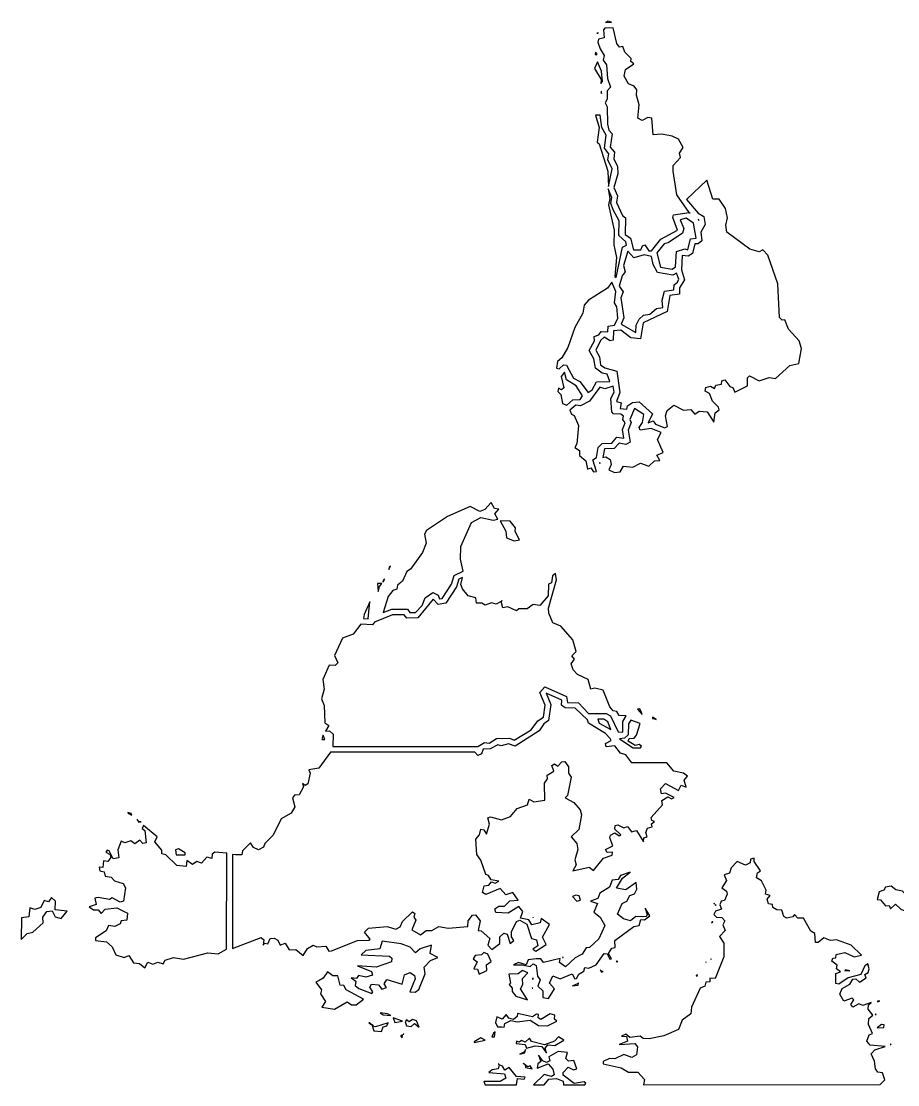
# Model space of a CAD drawing. Header units: metres. Extents: x 13 to 387, y 13 to 218.
# Drawn here: x 12.6 to 181.7, y 12.6 to 217.8 of the extents above; entities that cross this region are included whole.
import ezdxf

# ---------------------------------------------------------------- set-up
doc = ezdxf.new("R2010")
doc.units = ezdxf.units.M

msp = doc.modelspace()

# ---------------------------------------------------------------- linework, layer by layer
for points in [[(125.2838, 217.5832), (126.4223, 217.6157), (125.7521, 217.7959), (125.2838, 217.5832)], [(123.573, 215.5299), (123.6675, 215.5204), (123.864, 215.4776), (123.8532, 215.5816), (123.573, 215.5299)], [(124.2263, 212.4525), (125.0085, 211.2051), (124.8036, 210.3074), (125.4485, 209.3951), (125.6529, 206.7699), (126.2676, 205.069), (125.6234, 204.3937), (125.6104, 202.7925), (125.2006, 202.0344), (125.6276, 201.279), (125.6654, 197.9278), (125.9468, 196.7572), (126.5576, 196.069), (126.1906, 193.5228), (126.9903, 192.5352), (126.856, 191.2148), (127.6176, 189.749), (127.6504, 188.3625), (126.9017, 185.7046), (127.6004, 184.0975), (127.4143, 182.8262), (128.5478, 180.2808), (129.1585, 179.8751), (129.0665, 176.6731), (130.121, 175.9157), (130.676, 173.6652), (132.1216, 173.7138), (132.3835, 174.4372), (132.889, 174.6376), (133.6053, 173.49), (134.1362, 173.49), (135.9328, 175.7665), (139.1513, 177.4762), (138.2615, 179.9049), (138.3864, 180.4436), (141.3859, 180.9089), (139.0281, 184.2987), (138.3048, 188.8709), (138.3151, 189.974), (139.7376, 191.4798), (139.5515, 192.3651), (140.2382, 193.4228), (139.3485, 195.0122), (138.1338, 195.6239), (136.1445, 196.0383), (134.4664, 195.9064), (134.2243, 199.1255), (133.4515, 199.2531), (132.35, 198.62), (131.489, 199.0843), (131.7885, 201.6855), (131.2288, 203.5168), (131.3121, 204.5618), (130.8133, 205.2878), (129.6964, 205.7364), (128.8728, 207.1867), (129.1435, 208.5172), (130.7293, 209.5933), (130.1481, 210.0387), (130.2489, 210.6242), (128.9843, 211.8122), (128.6346, 212.9017), (127.9443, 212.799), (127.439, 213.4743), (126.746, 216.5332), (125.123, 216.4786), (124.8964, 216.1623), (124.9919, 214.5887), (123.9492, 214.3474), (123.7684, 213.7492), (124.2263, 212.4525)], [(123.6109, 211.3321), (123.6216, 211.5659), (123.3592, 211.8646), (123.3129, 211.4026), (123.6109, 211.3321)], [(123.1601, 208.65), (124.4419, 206.5813), (124.3493, 205.7946), (124.7251, 206.1461), (124.4938, 208.1513), (123.752, 209.9763), (123.1601, 208.65)], [(124.3938, 204.1739), (124.4685, 204.0251), (124.49, 203.881), (124.5204, 204.2485), (124.3938, 204.1739)], [(124.22, 199.6716), (123.3274, 199.6489), (124.067, 197.2846), (123.6466, 194.442), (124.0419, 194.1313), (125.7219, 188.8632), (125.8254, 185.9261), (126.5318, 189.3085), (125.7396, 191.0525), (125.9041, 192.1875), (125.1002, 193.3194), (125.3891, 195.7919), (124.5715, 197.3249), (124.22, 199.6716)], [(123.3945, 154.3321), (124.1285, 153.0451), (124.3162, 151.5005), (125.1189, 150.914), (127.4375, 150.2973), (128.07, 146.17), (127.3748, 144.4434), (128.271, 144.1357), (128.0969, 143.0642), (129.3675, 142.9356), (129.5035, 143.5472), (130.5143, 144.231), (131.8013, 144.3619), (134.3219, 142.0313), (133.51, 140.2734), (134.4751, 140.7085), (134.9109, 140.0613), (136.7344, 139.2981), (137.2186, 139.5872), (136.87, 141.67), (137.1581, 142.6715), (138.481, 143.7276), (140.2965, 142.75), (141.7713, 142.8519), (142.5042, 141.9956), (143.3325, 142.5504), (144.9013, 142.4419), (146.1477, 140.4447), (146.4315, 142.2251), (147.1875, 142.7984), (147.1046, 143.3417), (145.9343, 144.4722), (145.3346, 145.9567), (144.4843, 146.4022), (144.6028, 147.1365), (145.539, 147.3676), (146.3195, 146.9034), (146.5528, 147.5865), (147.6259, 147.7788), (147.7435, 148.4072), (148.2875, 148.6004), (149.257, 147.309), (149.8465, 147.1372), (150.2294, 146.1861), (152.6428, 147.4397), (152.6696, 148.9675), (153.0449, 149.3785), (154.9025, 148.3809), (156.8473, 149.0372), (158.0716, 148.8337), (160.8622, 151.3557), (162.5573, 151.7511), (163.0892, 154.6442), (162.6246, 156.0927), (160.6143, 158.3522), (159.9083, 160.1995), (159.3787, 160.1381), (158.8381, 160.6487), (158.5528, 167.1075), (156.616, 172.6542), (155.6138, 173.6853), (154.9418, 173.2723), (153.1043, 173.829), (148.6635, 177.0628), (148.4824, 178.429), (148.8107, 179.8646), (148.4237, 181.6413), (147.1746, 183.4612), (145.9743, 183.4622), (144.8529, 187.108), (140.929, 183.423), (143.1635, 180.7773), (144.2457, 180.1478), (144.4976, 178.5706), (143.6473, 177.0759), (143.8519, 175.4487), (143.1313, 174.8181), (142.5372, 174.866), (142.0865, 172.9728), (141.1975, 172.4896), (140.0381, 172.6116), (139.9171, 169.8209), (140.5278, 167.8932), (139.5741, 166.3796), (139.5357, 165.1522), (137.6714, 164.8774), (137.1972, 161.8035), (132.5633, 159.5762), (132.0078, 156.5043), (130.1824, 156.7307), (128.2177, 158.1825), (126.804, 158.0603), (126.7436, 156.2564), (126.1949, 156.1015), (125.0437, 156.8106), (124.3221, 156.1786), (123.3945, 154.3321)], [(125.7607, 185.4283), (126.1, 183.61), (125.8667, 182.3372), (126.967, 177.4747), (126.8856, 174.6587), (127.38, 172.19), (127.0652, 168.5335), (127.3454, 168.3494), (128.5715, 174.1951), (129.354, 174.57), (129.1727, 175.2591), (127.8515, 176.4649), (127.9115, 179.297), (126.7241, 181.3765), (126.3027, 182.7181), (126.4649, 183.753), (125.7607, 185.4283)], [(141.4699, 180.8459), (141.5489, 180.7526), (141.5869, 180.7685), (141.4699, 180.8459)], [(137.3928, 175.0645), (136.595, 174.849), (135.1525, 173.0907), (135.8846, 170.319), (138.1451, 169.9381), (138.7581, 170.3863), (139.0035, 173.3772), (140.5504, 173.8664), (141.1701, 173.6891), (141.6543, 175.8378), (142.74, 175.9475), (142.2707, 178.839), (140.871, 179.812), (139.683, 179.5042), (140.4104, 177.7975), (140.163, 176.91), (137.3928, 175.0645)], [(143.1657, 179.5414), (143.2357, 179.4578), (143.2946, 179.3361), (143.2726, 179.4885), (143.1657, 179.5414)], [(128.2114, 164.4228), (128.81, 160.59), (128.2922, 159.3286), (131.1402, 157.7319), (131.1707, 159.1128), (131.7425, 160.3178), (132.6241, 161.0561), (133.7979, 161.2611), (135.1443, 162.381), (136.3225, 162.5374), (136.1821, 163.9857), (136.679, 165.6757), (138.4831, 165.9844), (138.519, 166.9357), (139.1829, 167.4355), (139.397, 167.9958), (138.9721, 169.184), (138.28, 168.81), (135.2887, 169.3181), (134.4447, 170.8271), (134.1597, 172.38), (132.7312, 172.6909), (130.7225, 172.1096), (129.5526, 173.4093), (128.7206, 170.6908), (129.0504, 169.4325), (128.4756, 168.6837), (127.9262, 166.6694), (128.6576, 165.559), (128.2114, 164.4228)], [(115.847, 150.8325), (116.3283, 150.7008), (117.1643, 151.511), (117.7772, 151.4465), (119.0771, 148.8839), (120.3536, 148.2836), (121.9276, 146.1316), (122.6721, 146.6632), (123.5543, 148.231), (126.117, 148.2969), (125.6078, 149.7151), (124.6343, 149.909), (123.3743, 150.8722), (123.0035, 152.6584), (122.14, 154.25), (123.1587, 156.103), (123.1035, 156.9572), (124.0112, 157.2477), (124.4349, 157.8985), (125.714, 157.8753), (125.7643, 158.9678), (126.9928, 159.151), (127.6358, 160.5146), (127.4615, 162.6609), (127.0025, 163.4401), (127.3001, 165.6626), (126.4944, 167.4162), (125.6572, 166.3135), (121.9796, 163.9574), (121.1571, 163.0174), (120.9019, 161.4487), (119.3839, 158.7086), (117.984, 154.8117), (116.8665, 152.8628), (116.0016, 152.1469), (115.847, 150.8325)], [(116.0962, 146.3302), (116.6419, 145.7313), (116.946, 144.0228), (117.8144, 143.7208), (118.9487, 144.7019), (120.4054, 144.82), (120.8068, 145.4991), (119.6351, 147.4381), (117.7335, 148.6228), (117.3453, 150.082), (116.731, 149.2063), (117.2185, 147.0549), (116.769, 146.6724), (116.1873, 146.9891), (116.0962, 146.3302)], [(118.7448, 141.9583), (119.2457, 141.7078), (120.0879, 139.8059), (119.7604, 136.2625), (119.3401, 135.5648), (120.2665, 134.9872), (120.2393, 134.0092), (121.501, 132.9657), (121.8101, 131.3685), (122.4451, 131.5785), (122.9418, 130.8658), (123.5084, 130.8981), (122.8024, 133.129), (123.5502, 133.5724), (123.8635, 135.5472), (124.6349, 136.3285), (126.4873, 136.4027), (127.4687, 137.5019), (128.7852, 137.3254), (128.5623, 139.0184), (129.0608, 140.2943), (128.6096, 140.9125), (128.7756, 141.58), (128.2522, 141.9629), (126.8387, 142.0081), (126.4996, 142.4025), (126.2724, 144.959), (126.9591, 146.2113), (126.7813, 147.3548), (125.139, 146.8324), (124.1578, 147.1916), (122.2072, 144.4735), (120.4751, 143.5715), (119.5317, 143.7169), (118.394, 142.7402), (118.7448, 141.9583)], [(124.7817, 133.6083), (125.3422, 133.7363), (126.2065, 133.2172), (126.3576, 132.271), (125.9415, 131.2296), (126.9919, 130.7078), (128.086, 130.8182), (128.7225, 131.9204), (130.5369, 131.7475), (132.04, 132.49), (133.6405, 131.9097), (134.7543, 132.951), (135.7405, 133.0229), (135.1481, 134.0413), (136.3714, 134.5694), (135.3224, 137.101), (136.0371, 138.402), (134.0812, 139.1822), (131.9364, 138.8764), (131.7696, 139.3775), (132.4185, 140.35), (132.6773, 141.9114), (130.8931, 143.0901), (129.9609, 140.9664), (130.2476, 140.3315), (129.664, 138.8512), (130.0157, 136.5322), (129.219, 136.1424), (127.8963, 136.3808), (126.9251, 135.3315), (125.0677, 135.266), (124.7817, 133.6083)], [(124.1375, 132.5108), (124.1633, 132.4425), (124.2767, 132.6596), (124.1854, 132.5683), (124.1375, 132.5108)], [(82.362, 103.6593), (84.04, 104.31), (87.049, 104.3076), (87.53, 103.6956), (88.6068, 103.7077), (89.927, 105.0621), (90.4835, 106.5272), (91.9811, 107.5201), (92.9636, 107.0636), (93.2291, 106.333), (93.7629, 106.4182), (95.5576, 109.1469), (96.0535, 110.8472), (97.8382, 111.6983), (97.2836, 113.9802), (97.3311, 116.4148), (99.4048, 121.033), (101.201, 122.0276), (103.6207, 121.4956), (104.4904, 121.6721), (103.9424, 122.739), (104.6894, 123.6404), (103.8328, 123.7835), (103.2432, 124.902), (102.0172, 123.5635), (101.0175, 123.1996), (99.1841, 124.1507), (94.7711, 122.197), (90.7545, 119.5388), (90.3552, 118.7853), (90.6804, 117.0525), (89.9738, 115.3014), (87.6265, 112.0328), (86.9412, 111.5997), (86.1071, 109.7642), (85.12, 108.9627), (85.0065, 108.1828), (84.2478, 107.9313), (83.3268, 106.7568), (82.362, 103.6593)], [(104.9716, 121.3893), (106.017, 119.3687), (106.1648, 118.1118), (107.6834, 117.5531), (108.679, 117.6988), (107.8315, 119.3349), (107.881, 120.02), (106.8769, 121.2931), (104.9716, 121.3893)], [(71.2485, 80.8013), (72.0413, 80.8619), (72.721, 80.1857), (72.6573, 77.83), (100.6585, 77.8281), (101.9249, 78.5885), (102.8531, 78.4639), (104.2325, 79.3504), (106.7371, 79.4678), (107.6669, 79.033), (110.921, 81.0376), (112.2464, 82.8136), (113.2808, 83.4661), (113.6399, 85.8309), (112.5924, 88.249), (113.591, 89.3176), (117.7778, 87.5057), (117.9137, 86.3485), (120.0478, 86.2457), (121.9767, 84.1895), (125.389, 84.1776), (126.2678, 83.7457), (127.7476, 80.665), (128.63, 80.6202), (128.6396, 82.6575), (129.2639, 83.7207), (127.9187, 83.8281), (127.4427, 84.5696), (126.7728, 84.6835), (126.0879, 85.5064), (124.8542, 88.7058), (123.2298, 89.093), (122.4222, 88.8843), (121.9167, 90.7697), (119.9022, 91.7143), (119.019, 92.6443), (118.6724, 93.789), (119.2779, 94.68), (118.7496, 95.3475), (119.6058, 96.1836), (118.9511, 98.4029), (116.6599, 101.0286), (115.1235, 101.7128), (114.3496, 103.5825), (114.2984, 104.5411), (115.838, 110.0068), (115.6254, 111.2423), (115.0564, 110.7495), (114.8357, 109.4122), (114.2778, 109.1678), (114.181, 106.8843), (112.6336, 105.0664), (111.2956, 105.2653), (110.1813, 104.3981), (108.5733, 104.3903), (108.08, 104.04), (106.402, 104.7739), (105.4943, 104.589), (105.1311, 105.7858), (104.1875, 105.2996), (103.2869, 105.5669), (102.049, 105.0824), (101.4335, 105.5064), (100.4122, 105.4943), (100.2455, 106.5065), (98.7522, 106.8943), (97.659, 108.2643), (97.3304, 109.11), (97.7038, 110.4299), (96.9498, 110.1061), (96.551, 108.6643), (94.4372, 105.4835), (92.9849, 105.2215), (92.0144, 106.2614), (89.0957, 102.669), (86.938, 102.5818), (86.43, 103.21), (84.169, 103.21), (80.7291, 101.792), (80.3351, 101.2915), (78.039, 101.4409), (76.5572, 99.5335), (74.5447, 98.7431), (72.963, 95.3811), (73.651, 93.9743), (73.0851, 93.4915), (71.9475, 93.4986), (70.7318, 90.7725), (70.9681, 88.9066), (70.4749, 87.0277), (70.963, 85.7334), (71.1525, 82.4097), (71.8976, 81.849), (71.2485, 80.8013)], [(83.4375, 111.9652), (83.8186, 112.6688), (83.5563, 112.4627), (83.4375, 111.9652)], [(81.4146, 107.7423), (81.6967, 108.7381), (82.1151, 109.2906), (81.276, 109.2988), (81.4146, 107.7423)], [(82.343, 109.5695), (82.5715, 109.8491), (82.6534, 110.1817), (82.3636, 109.8946), (82.343, 109.5695)], [(78.6996, 103.2881), (78.5555, 102.5403), (79.5015, 102.4437), (79.8351, 105.7472), (78.6996, 103.2881)], [(105.1889, 105.8642), (105.3052, 105.9635), (105.2569, 106.0255), (105.2377, 105.9633), (105.1889, 105.8642)], [(53.8628, 56.9099), (53.2898, 56.9975), (53.2803, 38.8536), (58.86, 40.96), (59.3804, 40.5275), (59.1914, 39.4846), (59.5649, 39.8485), (60.105, 39.7176), (60.5622, 40.7457), (61.3451, 40.8585), (62.0615, 40.431), (62.4976, 39.492), (63.4613, 39.8619), (64.2168, 38.5713), (65.5313, 38.6519), (66.926, 37.4613), (67.7464, 38.8736), (68.8625, 39.4904), (69.5836, 39.1466), (71.2951, 39.2685), (71.9083, 38.354), (72.4373, 38.3765), (77.4497, 40.4136), (79.6226, 40.4417), (79.8764, 40.6721), (78.77, 42), (79.5777, 42.7956), (83.16, 43.08), (84.8349, 42.5709), (85.6865, 43.01), (86.1285, 44.0332), (88.01, 45.93), (88.5019, 45.5913), (88.3234, 44.8855), (88.7, 44.33), (87.9089, 42.4189), (89.5813, 41.4822), (90.6687, 42.2919), (91.7794, 42.3134), (93.1325, 43.0604), (94.889, 42.7504), (98.7093, 43.0951), (98.7943, 44.1778), (99.5828, 45.3065), (100.1657, 45.361), (101.0904, 44.1675), (100.6904, 42.2998), (101.2978, 42.2257), (102.9357, 40.7578), (102.5534, 39.5126), (103.3576, 38.6529), (104.8695, 39.8322), (104.8581, 41.1013), (105.6687, 41.7919), (106.3257, 41.5978), (106.8823, 39.8013), (107.5695, 40.3836), (107.1296, 41.1125), (107.1683, 42.0541), (108.1343, 44.0578), (108.7551, 44.2785), (110.0865, 43.5372), (110.9947, 40.8004), (111.931, 40.5057), (112.2219, 39.3887), (111.2682, 38.7114), (111.8421, 38.3217), (113.828, 39.6227), (113.1396, 41.0275), (114.4501, 43.4911), (112.8648, 44.6215), (112.6578, 43.7843), (111.0543, 43.379), (110.4834, 44.3682), (108.8943, 44.7122), (109.3151, 45.96), (108.5605, 46.934), (106.4851, 45.6915), (104.0828, 45.7935), (103.949, 46.4857), (104.6643, 47.001), (105.7663, 47.0345), (106.8449, 48.0385), (108.4297, 48.1881), (107.3658, 49.6266), (106.0649, 49.1815), (104.9333, 50.4196), (102.1646, 49.289), (101.5381, 49.6287), (101.8822, 50.9157), (102.7919, 51.0618), (103.2551, 51.6885), (104.016, 51.4761), (104.7096, 51.8613), (103.1843, 52.069), (102.7209, 52.9207), (102.1735, 53.1128), (101.241, 55.8695), (100.4496, 56.9525), (100.2515, 59.9651), (100.9669, 60.784), (101.2287, 61.8419), (101.7972, 61.7565), (102.2904, 60.8979), (102.8687, 62.8436), (102.5635, 64.0672), (103.0627, 64.2572), (105.1961, 63.6709), (106.9273, 64.3216), (108.2143, 65.831), (110.2238, 66.5436), (110.5687, 67.6319), (111.4542, 67.1388), (113.572, 67.4511), (113.4996, 70.7575), (114.0602, 71.5823), (114.0435, 72.3072), (115.3377, 73.072), (114.899, 74.1757), (115.459, 74.4576), (116.089, 74.0539), (116.8322, 74.8857), (117.4057, 74.911), (118.1619, 73.9013), (118.1491, 72.6893), (118.66, 71.88), (117.9685, 68.3849), (117.5182, 67.9076), (119.1536, 67.0336), (120.3757, 65.5778), (120.6266, 64.6386), (120.1419, 61.8387), (118.6242, 60.3897), (119.741, 59.0957), (119.9276, 57.979), (119.3526, 55.9611), (119.6204, 54.9625), (118.9658, 53.8271), (122.11, 54.52), (122.937, 53.8844), (124.8928, 56.2465), (126.5388, 56.8659), (126.6024, 57.4315), (125.6087, 57.3781), (125.2624, 57.969), (126.7088, 58.6809), (126.0796, 60.2125), (126.2364, 60.7136), (127.06, 61.19), (127.9094, 60.6131), (128.2077, 60.7857), (127.069, 61.8843), (127.1564, 62.5536), (127.6575, 62.7004), (128.8098, 62.1538), (129.5013, 62.3819), (130.2609, 61.37), (131.2657, 61.621), (132.6136, 59.4501), (132.6835, 60.2072), (133.3408, 60.3925), (133.03, 61.2), (133.359, 62.0357), (134.2472, 62.3247), (134.1781, 62.8813), (134.7322, 63.3513), (134.2035, 63.5728), (134.1181, 64.1313), (136.2821, 66.5634), (136.1543, 67.4378), (137.2925, 68.1104), (138.0278, 67.7196), (138.544, 67.9847), (136.8607, 68.8002), (136.1022, 68.7043), (135.9043, 69.6578), (136.831, 70.6776), (139.3863, 69.3513), (139.8487, 70.3519), (140.8237, 69.9995), (140.4424, 71.349), (141.1272, 72.0741), (140.3448, 72.6883), (138.4722, 73.0443), (137.1128, 74.6815), (130.3343, 74.689), (129.2135, 76.2066), (128.1728, 76.5135), (127.0645, 77.9527), (125.3864, 77.7764), (125.279, 78.4257), (126.3874, 78.9915), (126.187, 79.38), (125.298, 80.3373), (121.9628, 82.3435), (121.8094, 82.9942), (119.4534, 85.2075), (117.4947, 85.3088), (116.7981, 85.8187), (116.8618, 86.7429), (113.8232, 88.147), (114.748, 85.9142), (114.271, 82.8643), (113.3572, 82.2287), (112.5072, 80.8235), (107.8651, 77.8715), (106.5658, 78.3561), (105.149, 77.9624), (104.4771, 78.1744), (103.0451, 77.3615), (101.6566, 77.3036), (101.3765, 76.4228), (100.62, 76.12), (100.0572, 76.73), (72.2032, 76.73), (69.9872, 73.6635), (68.0385, 73.3163), (68.317, 72.6955), (67.871, 70.6143), (67.321, 70.3324), (66.83, 70.7112), (66.9785, 70.0549), (66.1457, 68.5022), (65.3, 68.4229), (64.8907, 67.8954), (65.3176, 66.201), (64.631, 64.9343), (62.6975, 63.8647), (61.1332, 60.6885), (59.5473, 59.0996), (59.3036, 58.3764), (58.3369, 57.8809), (57.3328, 58.3035), (56.7905, 59.2526), (55.2361, 57.6905), (55.0872, 56.9435), (53.8628, 56.9099)], [(132.2219, 84.4195), (131.8723, 85.0683), (131.4744, 85.0184), (132.3775, 84.0178), (132.2219, 84.4195)], [(123.7646, 83.08), (124.045, 82.3449), (126.2901, 81.0946), (125.751, 82.5689), (124.9492, 83.08), (123.7646, 83.08)], [(128.0078, 79.3017), (130.603, 77.5945), (132.0254, 77.5394), (132.2068, 77.9066), (131.7718, 78.2208), (131.0287, 77.9976), (129.63, 78.88), (129.8622, 79.3457), (130.8315, 79.4509), (131.2825, 80.0276), (131.9354, 82.2888), (130.1484, 82.9059), (129.7285, 82.1825), (129.661, 80.1043), (128.9257, 79.419), (128.0078, 79.3017)], [(134.3542, 83.2321), (134.6173, 83.2208), (135.0791, 83.0298), (134.3234, 83.4845), (134.3542, 83.2321)], [(70.8256, 80.0205), (70.7105, 79.9722), (70.5148, 79.17), (71.0945, 79.1571), (70.8256, 80.0205)], [(33.0955, 65.0643), (33.1024, 65.0527), (33.8507, 64.5538), (33.7404, 64.8956), (33.0955, 65.0643)], [(35.7057, 63.2617), (35.3243, 63.309), (34.839, 63.7217), (35.2424, 63.2248), (35.7057, 63.2617)], [(25.6477, 46.9029), (26.4989, 46.3009), (27.4057, 46.281), (27.9655, 45.6203), (28.7487, 46.4319), (30.96, 46.7), (33.0236, 45.6536), (32.9472, 44.3035), (31.831, 44.165), (31.6372, 43.5835), (30.5851, 43.1115), (29.3892, 43.273), (28.9336, 42.2764), (26.8497, 40.8965), (26.8977, 40.4116), (29.0057, 40.141), (30.0557, 39.1578), (30.8243, 37.6018), (32.3812, 37.097), (33.3313, 37.4919), (34.2013, 36.0828), (35.3413, 35.9519), (36.3689, 35.0857), (36.9725, 36.2304), (37.9169, 35.8039), (38.9, 36.2), (39.9076, 35.8857), (40.2822, 36.6157), (41.9448, 37.1088), (43.8328, 36.8042), (48.5463, 38.0171), (50.5159, 37.8446), (52.1705, 38.7449), (52.1898, 57.2178), (49.9175, 57.4207), (49.3818, 57.0576), (49.3072, 56.2335), (48.3731, 56.4444), (47.3251, 55.3215), (46.4467, 55.6241), (45.6025, 55.0496), (44.4805, 55.8428), (44.3857, 54.669), (42.5925, 54.8822), (40.4168, 56.8997), (39.6835, 57.1028), (39.6796, 57.7919), (38.3515, 59.4549), (38.7821, 60.3632), (36.1319, 62.5625), (35.8815, 61.9961), (36.4085, 61.5851), (36.6336, 59.2064), (36.0287, 59.0981), (35.4182, 59.725), (34.44, 59.02), (33.6646, 59.6183), (32.54, 59.21), (31.7925, 59.5763), (31.1488, 57.8722), (31.3565, 56.3428), (30.3122, 56.1643), (29.5376, 57.6793), (29.1081, 57.8159), (28.8393, 57.4629), (29.7236, 56.9736), (29.8419, 56.3787), (29.2413, 55.6081), (28.4448, 55.7703), (28.3172, 54.4935), (27.5982, 54.5158), (27.733, 53.8118), (28.5657, 53.6578), (28.7584, 52.7719), (29.8713, 52.6119), (30.5424, 51.9048), (32.2241, 51.4077), (32.64, 50.58), (32.2857, 47.9822), (31.6549, 47.7615), (30.0973, 48.6489), (29.58, 48.33), (27.3992, 48.6913), (26.7414, 48.5353), (26.9936, 47.3064), (25.6477, 46.9029)], [(42.8755, 58.0496), (42.2821, 57.89), (42.4651, 56.9348), (44.1679, 56.9229), (44.1613, 57.2745), (42.8755, 58.0496)], [(124.8324, 17.02), (124.8081, 16.5593), (128.3251, 15.8285), (129.735, 15.0038), (131.5257, 14.961), (132.8019, 13.5613), (132.5961, 12.5503), (178.2514, 12.5796), (179.1949, 13.4683), (178.69, 14.8236), (177.8243, 14.979), (177.359, 15.6043), (177.1934, 17.0935), (176.51, 18.5), (177.2243, 19.311), (179.2087, 19.9503), (176.3649, 20.2115), (175.7096, 20.9725), (176.1635, 22.1672), (176.8118, 22.436), (175.99, 24.17), (176.079, 25.3157), (176.8419, 25.9524), (175.9824, 27.141), (176.0081, 28.0013), (176.5457, 28.3931), (174.939, 27.8724), (174.1467, 28.1793), (173.0149, 27.5515), (172.6224, 28.011), (173.1725, 28.9029), (172.8751, 29.2449), (171.2849, 28.6815), (170.4924, 30.031), (170.9635, 31.1372), (172.4127, 31.9784), (173.0222, 32.9557), (173.5513, 33.0119), (174.2871, 32.3756), (175.5621, 33.1651), (175.3215, 33.8351), (175.9552, 34.2107), (176.1265, 34.9136), (175.8954, 35.8661), (175.325, 35.5078), (174.5678, 33.8343), (172.0993, 33.1958), (170.2913, 31.9781), (169.7164, 32.0964), (169.7281, 34.0313), (170.6378, 34.325), (169.849, 34.9243), (169.9809, 35.5968), (168.9596, 36.4025), (169.1628, 36.9665), (169.7237, 37.0298), (169.7964, 37.6936), (171.45, 38.04), (173.2318, 37.2406), (174.6704, 37.5356), (172.651, 39.4806), (169.8765, 40.5308), (168.7125, 40.3996), (167.4195, 40.9037), (166.3257, 39.999), (165.7943, 40.009), (165.6922, 41.7678), (164.8935, 42.1628), (163.504, 44.7047), (162.3587, 44.6681), (161.7287, 45.3942), (161.4081, 44.9254), (160.249, 44.6679), (159.7043, 45.0322), (159.2687, 46.2139), (158.3143, 46.279), (157.5635, 46.7828), (157.482, 47.3397), (156.7128, 47.4935), (156.4796, 48.3775), (157.0238, 49.0583), (156.1535, 49.3328), (156.2582, 50.1254), (155.3728, 51.9296), (154.4181, 52.4787), (154.629, 53.4157), (155.1603, 53.8091), (153.959, 55.6143), (153.9705, 56.2628), (153.259, 56.083), (153.2065, 55.3628), (152.2875, 54.9296), (150.6501, 55.6415), (149.5502, 54.4261), (149.1936, 53.3964), (148.1783, 53.0398), (148.6304, 51.9825), (147.7104, 50.57), (148.6365, 49.8772), (148.7385, 49.3549), (148.2165, 48.1228), (147.5773, 47.9465), (147.3473, 47.288), (147.6857, 46.4522), (146.518, 46.0201), (146.1489, 45.4265), (146.6732, 44.88), (147.7057, 44.811), (148.3204, 44.1575), (147.9344, 43.4136), (148.3685, 42.3249), (147.2574, 41.1584), (148.0904, 39.8575), (148.1004, 37.2625), (146.4665, 33.0828), (145.4099, 33.1309), (145.3736, 32.3964), (144.6397, 32.3384), (144.4636, 31.5664), (143.5577, 31.1703), (141.8959, 27.4904), (141.7465, 26.2628), (140.048, 25.0003), (139.3372, 23.2135), (136.5377, 21.9655), (133.71, 21.39), (132.5649, 21.4815), (131.987, 21.9451), (129.9825, 21.6896), (129.1802, 22.3), (128.343, 21.9452), (129.2972, 21.8265), (129.5185, 20.9649), (127.92, 20.2827), (130.9457, 20.481), (131.4376, 19.839), (131.2557, 18.3522), (130.35, 17.82), (128.843, 18.3916), (127.0751, 17.5215), (126.0418, 17.6069), (124.8324, 17.02)], [(109.1684, 35.6919), (110.712, 35.3815), (111.3244, 35.858), (111.9065, 35.5572), (112.1617, 33.4913), (112.6376, 32.8093), (112.2406, 31.5463), (113.1619, 30.6513), (113.1854, 29.3582), (114.2682, 29.1704), (115.4287, 31.0312), (114.4524, 32.161), (115.1222, 33.5357), (116.4975, 32.9849), (118.859, 33.9376), (119.352, 33.0076), (119.6824, 33.0312), (120.1164, 33.8936), (121.0958, 34.4612), (121.2822, 35.1757), (122.0449, 35.0308), (123.4606, 35.7214), (125.0143, 37.851), (125.5878, 37.8257), (126.1094, 36.808), (126.4596, 36.863), (125.8596, 37.8975), (126.4864, 38.8836), (127.11, 39.0533), (127.1035, 40.4072), (130.7422, 43.0957), (131.77, 43.269), (132.1222, 44.4457), (132.79, 44.3949), (133.8075, 45.1687), (132.9228, 46.6012), (133.3376, 45.429), (133.1272, 44.9435), (131.1297, 44.9967), (130.0764, 44.2115), (128.7343, 44.549), (127.5781, 45.4987), (128.5135, 47.5272), (129.3649, 47.9642), (129.9828, 49.0865), (130.8399, 49.3785), (131.3188, 50.3148), (131.1937, 51.5891), (129.2051, 50.1515), (127.4281, 50.4887), (128.5532, 52.4042), (130.018, 53.5541), (128.1997, 52.9493), (127.7413, 52.1681), (126.573, 52.0601), (126.0365, 50.6628), (124.2097, 49.507), (123.8235, 48.4667), (122.4095, 47.9727), (123.741, 47.5057), (123.048, 45.8455), (124.2365, 44.9172), (125.1404, 43.3025), (123.9665, 40.6828), (122.1784, 39.0147), (121.5754, 39.0024), (120.7772, 37.7335), (119.3921, 37.0366), (117.5875, 35.3296), (116.4143, 36.1722), (116.4978, 36.8938), (113.33, 36.17), (112.7734, 36.8529), (111.8853, 36.8581), (110.3285, 36.6432), (109.9451, 35.6915), (108.4882, 36.1347), (107.5221, 35.7111), (109.1684, 35.6919)], [(177.7125, 48.3299), (178.3272, 48.2665), (179.2846, 47.0609), (179.9878, 47.1357), (180.2361, 46.4824), (181.2475, 47.3904), (182.2403, 46.4245), (183.3688, 45.974), (184.7644, 47.6992), (184.2742, 49.0189), (183.5843, 48.919), (182.548, 49.8964), (181.2787, 50.1481), (180.381, 50.8611), (179.331, 50.6567), (178.9878, 50.0843), (178.0698, 49.781), (177.7125, 48.3299)], [(12.62, 44.7516), (12.55, 40.5998), (13.7022, 41.7457), (14.806, 41.9832), (16.7856, 43.7878), (16.7215, 44.8751), (17.4822, 45.9857), (18.5257, 46.141), (19.0761, 44.9251), (20.2758, 44.6069), (21.4136, 46.02), (19.1128, 46.3035), (19.1844, 48.0082), (18.4063, 48.6755), (17.7913, 47.8781), (16.9951, 48.0779), (16.3491, 46.7414), (15.17, 46.38), (14.1996, 46.6909), (14.0165, 44.9528), (12.62, 44.7516)], [(120.2001, 49.0033), (119.5772, 49.1353), (118.9007, 48.8881), (119.7702, 47.9583), (120.4336, 48.1566), (120.2001, 49.0033)], [(146.2282, 47.4631), (146.3031, 47.4141), (146.2293, 47.5736), (146.23, 47.5), (146.2282, 47.4631)], [(146.4394, 47.2764), (146.4934, 47.1772), (146.6439, 47.1894), (146.5487, 47.2181), (146.4394, 47.2764)], [(111.3117, 44.8717), (111.3016, 44.8571), (111.3405, 44.8446), (111.3164, 44.8664), (111.3117, 44.8717)], [(145.9124, 44.0329), (145.8817, 43.9893), (145.7264, 43.7934), (146.0098, 43.9591), (145.9124, 44.0329)], [(76.2326, 33.1497), (77.0957, 32.5378), (76.9472, 31.7294), (77.6983, 31.0962), (80.2062, 30.1263), (80.4141, 30.4818), (79.8124, 31.401), (80.0943, 31.941), (81.4913, 31.8619), (82.1305, 30.9976), (83.0057, 31.3424), (82.5924, 31.999), (83.1049, 32.8385), (86.0375, 31.9879), (86.4843, 33.7678), (87.5875, 34.2404), (88.4065, 33.6172), (88.53, 33.01), (87.5382, 30.4767), (88.5471, 30.3894), (89.2505, 30.9194), (90.4594, 33.9642), (90.2943, 35.2678), (91.5222, 36.5057), (92.9552, 37.1205), (91.419, 37.8543), (91.682, 39.46), (89.5099, 38.7822), (88.601, 37.9924), (87.5921, 39.0851), (85.8738, 39.7364), (82.2111, 40.2407), (81.7178, 38.7743), (79.0067, 38.4497), (78.1592, 37.6307), (83.6175, 37.3504), (84.0485, 36.9651), (83.9665, 36.2828), (81.0118, 35.2427), (77.4425, 35.4965), (80.1378, 34.3757), (80.321, 33.6643), (79.03, 33.31), (77.6392, 33.6164), (77.2251, 33.0515), (76.2326, 33.1497)], [(102.5517, 37.7717), (101.7773, 38.0736), (101.3613, 37.6081), (100.1315, 37.4616), (99.7571, 36.8563), (100.4976, 36.259), (99.89, 34.9088), (100.5936, 34.8536), (100.9282, 33.8828), (102.3661, 34.6172), (102.329, 35.6957), (103.188, 36.3517), (102.5517, 37.7717)], [(116.9567, 37.0919), (117.0869, 37.1367), (117.0921, 37.1558), (117.0117, 37.1689), (116.9567, 37.0919)], [(127.3173, 36.3989), (127.5147, 36.2534), (127.6269, 36.3021), (127.3173, 36.3989)], [(144.7232, 36.2533), (144.6399, 36.2282), (144.6898, 36.2342), (144.7232, 36.2533)], [(145.713, 36.8178), (145.6565, 36.8062), (145.6257, 36.768), (145.713, 36.8178)], [(70.0074, 32.6938), (69.3661, 32.3314), (70.481, 30.8357), (70.3148, 30.1211), (71.2776, 28.609), (70.516, 27.5408), (72.9565, 27.1642), (75.451, 28.5476), (76.2548, 27.9748), (77.1788, 27.954), (78.5499, 29.0574), (75.2222, 30.8543), (74.7946, 31.6766), (74.0564, 31.7564), (73.6306, 33.5413), (72.6787, 33.5381), (71.6075, 34.3433), (70.8136, 33.1164), (70.0074, 32.6938)], [(106.9284, 32.16), (106.6885, 31.9256), (107.2719, 31.2013), (107.2369, 30.5417), (107.9856, 29.6374), (110.1984, 28.9096), (108.86, 31.09), (109.342, 31.9263), (109.259, 33.0457), (110.3063, 34.1479), (109.2391, 34.5936), (108.3951, 33.9715), (106.6271, 33.8863), (106.9284, 32.16)], [(111.3548, 33.0359), (111.19, 33.0333), (111.1896, 32.8779), (111.3548, 33.0359)], [(124.2264, 34.733), (124.4829, 34.2652), (124.842, 34.3945), (124.4843, 34.459), (124.2264, 34.733)], [(142.9967, 33.7307), (142.7394, 33.6183), (142.7687, 33.5581), (142.9406, 33.5128), (142.9967, 33.7307)], [(171.4742, 34.5636), (171.57, 34.57), (172.4381, 34.5582), (171.5626, 34.7021), (171.4742, 34.5636)], [(111.1545, 31.1812), (111.2235, 31.2052), (111.1637, 31.2374), (111.1545, 31.1812)], [(120.0684, 32.23), (119.8457, 31.999), (118.9366, 31.6547), (119.9787, 31.7911), (120.0684, 32.23)], [(177.7564, 28.7029), (177.7627, 28.5549), (178.1426, 28.6571), (178.1233, 28.7393), (177.7564, 28.7029)], [(83.8775, 25.8967), (83.2065, 26.2099), (81.8286, 26.4203), (82.3925, 26.0631), (83.8775, 25.8967)], [(84.6167, 24.5805), (86.1108, 24.7965), (84.2847, 25.4716), (84.6167, 24.5805)], [(86.6383, 24.6583), (86.85, 23.9193), (87.7696, 23.758), (88.429, 24.3776), (89.338, 23.6312), (88.8376, 24.8897), (88.0142, 25.1088), (87.361, 24.6824), (86.9036, 25.0728), (86.6383, 24.6583)], [(105.2481, 23.6953), (105.7212, 23.6681), (105.8564, 24.3936), (107.031, 24.9276), (108.2427, 24.6993), (110.739, 25.0076), (112.3312, 23.9497), (114.0576, 23.8898), (115.8744, 24.8247), (115.4515, 25.2249), (115.5237, 25.9845), (114.5792, 26.2439), (112.82, 25.16), (112.309, 25.4543), (112.3621, 26.0758), (111.9393, 26.1692), (111.19, 25.68), (108.2842, 26.2667), (108.2457, 25.7422), (107.53, 25.17), (106.6322, 25.4243), (106.1362, 26.1106), (105.3451, 25.2315), (104.3294, 25.6461), (104.0455, 24.5788), (104.431, 23.7377), (105.2481, 23.6953)], [(177.3251, 26.1284), (177.3822, 26.1214), (177.4805, 26.0919), (177.4357, 26.208), (177.3251, 26.1284)], [(80.1166, 24.2056), (79.8029, 24.4979), (79.5822, 24.4704), (80.1166, 24.2056)], [(80.5463, 22.9566), (82.0324, 22.8384), (82.3535, 23.7472), (83.0869, 23.927), (83.3532, 24.4694), (80.919, 23.7224), (80.5522, 23.8143), (80.3244, 24.1334), (80.1682, 24.1777), (80.5463, 22.9566)], [(103.3258, 21.8208), (103.8473, 21.8113), (104.015, 22.7427), (103.687, 22.5112), (103.3258, 21.8208)], [(177.7116, 23.5388), (178.9608, 23.6272), (179.0614, 24.0857), (178.5124, 24.1435), (177.7116, 23.5388)], [(85.9914, 22.1006), (85.7505, 21.9958), (86.0104, 21.5948), (86.1208, 22.1601), (85.9914, 22.1006)], [(86.2539, 22.2827), (86.3453, 22.335), (86.314, 22.3808), (86.2757, 22.3122), (86.2539, 22.2827)], [(99.95, 20.8109), (99.9573, 20.6693), (102.0502, 21.1699), (101.2306, 21.5719), (99.95, 20.8109)], [(108.0448, 20.5024), (109.7613, 20.3319), (110.0543, 19.6024), (111.7084, 20.0373), (112.9851, 19.8985), (113.8925, 18.6281), (113.6096, 19.6175), (114.1628, 20.2765), (115.5103, 20.1359), (117.2164, 21.174), (116.19, 21.8122), (115.4601, 20.9714), (113.531, 20.2224), (111.0087, 20.8881), (110.6115, 21.5297), (109.7913, 20.7381), (109.0473, 21.0788), (108.599, 20.7524), (108.1291, 20.9456), (108.0448, 20.5024)], [(109.8398, 19.3535), (109.6472, 18.9035), (108.7661, 18.4406), (109.7189, 18.7246), (109.8398, 19.3535)], [(114.332, 17.9167), (114.5319, 17.1687), (113.8957, 16.841), (113.1664, 17.1364), (112.3564, 18.2829), (112.7876, 17.051), (112.2077, 16.564), (112.112, 15.7769), (114.2113, 16.5519), (115.101, 15.5457), (115.391, 14.4443), (114.8311, 14.1624), (113.4651, 14.5412), (111.3918, 12.55), (113.4146, 12.55), (114.3143, 13.601), (115.83, 13.78), (117.0936, 13.2336), (117.1724, 12.55), (121.2902, 12.55), (121.4955, 12.8685), (121.185, 13.1243), (119.2287, 12.7781), (117.109, 14.3843), (117.109, 14.9057), (118.0443, 15.971), (119.0976, 15.4338), (119.7401, 15.6368), (119.1954, 17.228), (118.1425, 17.0996), (117.599, 17.5843), (117.9744, 18.7613), (116.1122, 18.9501), (114.332, 17.9167)], [(180.2088, 20.3401), (180.3013, 20.3119), (180.3669, 20.2802), (180.333, 20.3963), (180.2088, 20.3401)], [(104.6899, 16.5613), (104.6488, 16.5569), (104.7258, 16.4712), (104.7081, 16.5087), (104.6899, 16.5613)], [(109.6824, 16.4748), (109.5871, 16.5976), (109.4153, 16.639), (109.5878, 16.5557), (109.6824, 16.4748)], [(102.053, 12.55), (108.0755, 12.55), (108.3128, 13.7665), (109.5607, 13.6538), (109.7498, 14.0347), (108.1143, 14.119), (106.7044, 15.8473), (105.8249, 15.3915), (105.3919, 16.1564), (104.7727, 16.3908), (104.5878, 15.5943), (103.3789, 15.4568), (102.7684, 14.9142), (105.7751, 14.6785), (106.0757, 13.8322), (104.9475, 13.1996), (101.7921, 13.1424), (102.053, 12.55)], [(111.1537, 15.626), (110.7673, 16.2174), (110.2025, 16.0096), (109.7583, 16.3768), (109.8308, 15.8792), (111.1537, 15.626)]]:
    msp.add_lwpolyline(points, close=True)

doc.saveas('drawing.dxf')
